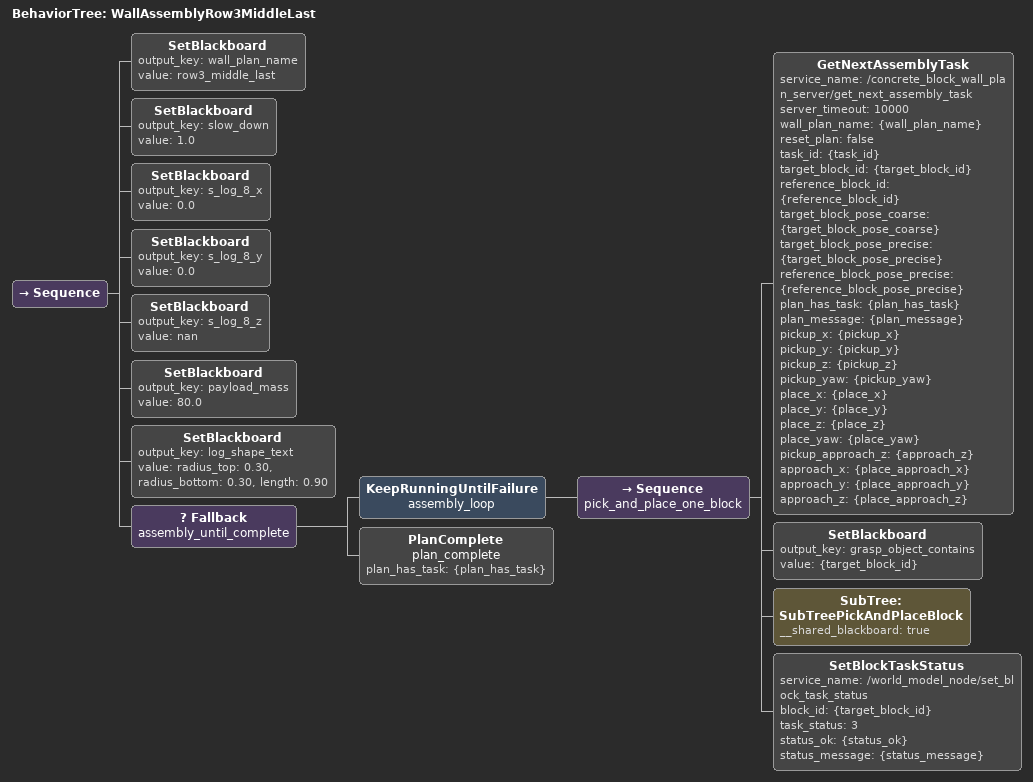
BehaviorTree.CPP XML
<?xml version="1.0"?>
<root main_tree_to_execute="WallAssemblyRow3MiddleLast">
  <include path="install/concrete_block_behavior_tree/share/concrete_block_behavior_tree/behavior_trees/subtree_execute_trajectory.xml"/>
  <include path="install/concrete_block_behavior_tree/share/concrete_block_behavior_tree/behavior_trees/subtree_move_above.xml"/>
  <include path="install/concrete_block_behavior_tree/share/concrete_block_behavior_tree/behavior_trees/subtree_descend_to.xml"/>
  <include path="install/concrete_block_behavior_tree/share/concrete_block_behavior_tree/behavior_trees/subtree_gripper.xml"/>
  <include path="install/concrete_block_behavior_tree/share/concrete_block_behavior_tree/behavior_trees/subtree_lift.xml"/>
  <include path="install/concrete_block_behavior_tree/share/concrete_block_behavior_tree/behavior_trees/subtree_pick_block.xml"/>
  <include path="install/concrete_block_behavior_tree/share/concrete_block_behavior_tree/behavior_trees/subtree_place_block.xml"/>
  <include path="install/concrete_block_behavior_tree/share/concrete_block_behavior_tree/behavior_trees/subtree_pick_and_place_block.xml"/>

  <BehaviorTree ID="WallAssemblyRow3MiddleLast">
    <Sequence>
      <SetBlackboard output_key="wall_plan_name" value="row3_middle_last"/>
      <SetBlackboard output_key="slow_down" value="1.0"/>
      <SetBlackboard output_key="s_log_8_x" value="0.0"/>
      <SetBlackboard output_key="s_log_8_y" value="0.0"/>
      <SetBlackboard output_key="s_log_8_z" value="nan"/>
      <SetBlackboard output_key="payload_mass" value="80.0"/>
      <SetBlackboard output_key="log_shape_text"
        value="radius_top: 0.30, radius_bottom: 0.30, length: 0.90"/>

      <Fallback name="assembly_until_complete">
        <KeepRunningUntilFailure name="assembly_loop">
          <Sequence name="pick_and_place_one_block">
            <GetNextAssemblyTask
              service_name="/concrete_block_wall_plan_server/get_next_assembly_task"
              server_timeout="10000"
              wall_plan_name="{wall_plan_name}"
              reset_plan="false"
              task_id="{task_id}"
              target_block_id="{target_block_id}"
              reference_block_id="{reference_block_id}"
              target_block_pose_coarse="{target_block_pose_coarse}"
              target_block_pose_precise="{target_block_pose_precise}"
              reference_block_pose_precise="{reference_block_pose_precise}"
              plan_has_task="{plan_has_task}"
              plan_message="{plan_message}"
              pickup_x="{pickup_x}"
              pickup_y="{pickup_y}"
              pickup_z="{pickup_z}"
              pickup_yaw="{pickup_yaw}"
              place_x="{place_x}"
              place_y="{place_y}"
              place_z="{place_z}"
              place_yaw="{place_yaw}"
              pickup_approach_z="{approach_z}"
              approach_x="{place_approach_x}"
              approach_y="{place_approach_y}"
              approach_z="{place_approach_z}"/>

            <SetBlackboard output_key="grasp_object_contains" value="{target_block_id}"/>
            <SubTree ID="SubTreePickAndPlaceBlock" __shared_blackboard="true"/>
            <SetBlockTaskStatus
              service_name="/world_model_node/set_block_task_status"
              block_id="{target_block_id}"
              task_status="3"
              status_ok="{status_ok}"
              status_message="{status_message}"/>
          </Sequence>
        </KeepRunningUntilFailure>
        <PlanComplete name="plan_complete" plan_has_task="{plan_has_task}"/>
      </Fallback>
    </Sequence>
  </BehaviorTree>
</root>
